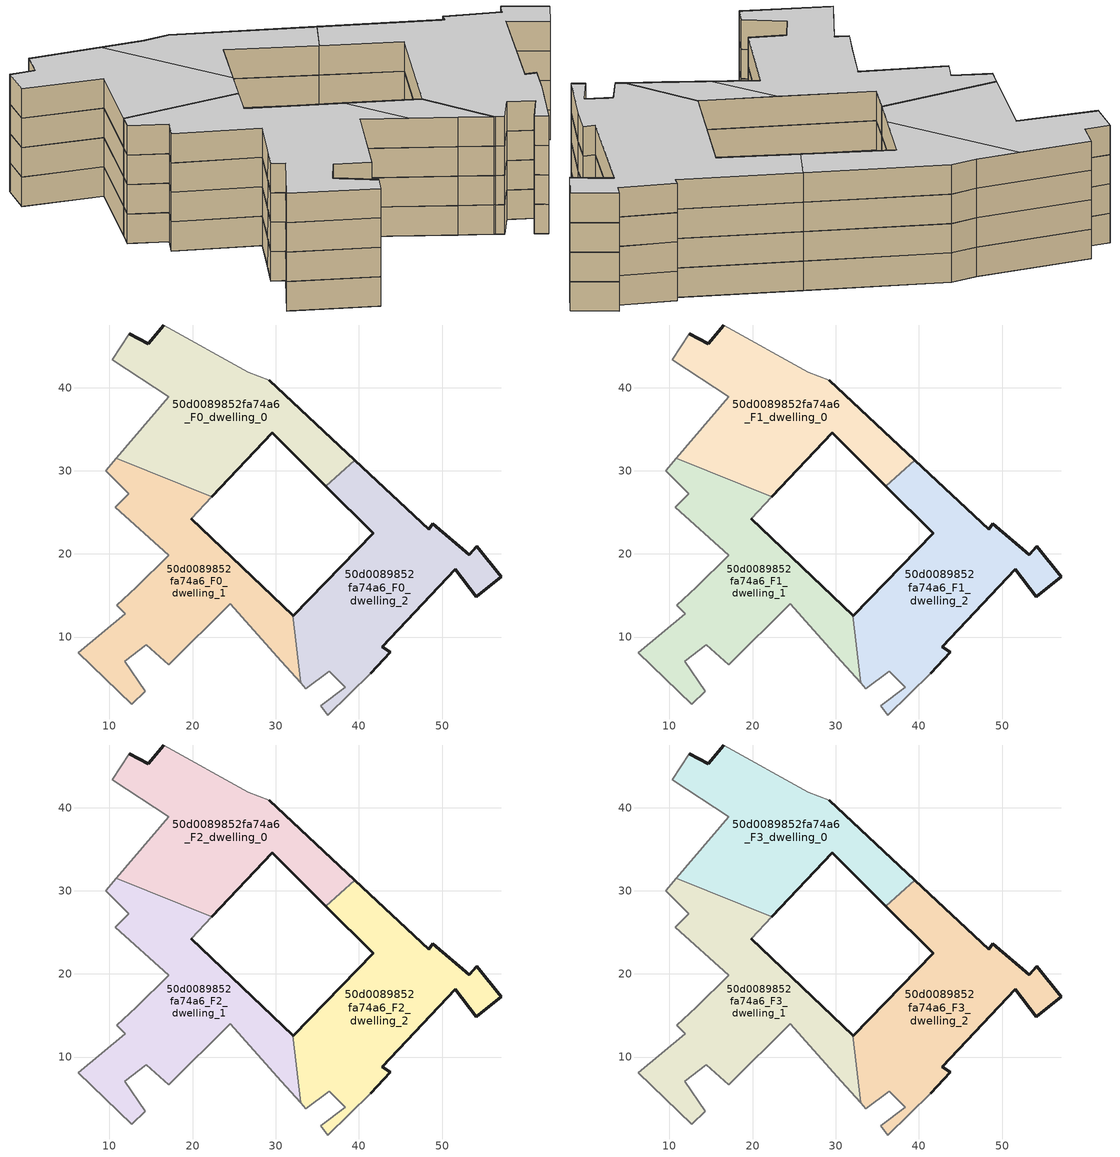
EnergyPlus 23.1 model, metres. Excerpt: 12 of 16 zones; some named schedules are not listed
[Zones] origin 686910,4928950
50d0089852fa74a6_F0_dwelling_0
 floor ground (EU_floor_Construction): 36.03,28.17 39.5,31.26 29.23,40.89 26.72,41.82 16.53,47.53 14.69,45.28 12.41,46.5 10.34,43.38 17.11,38.91 10.83,31.5 22.33,26.89 29.58,34.58 z0
 wall outside (EU_wall_Construction): 12.41,46.5 14.69,45.28 16.53,47.53 / 29.23,40.89 39.5,31.26 / 36.03,28.17 29.58,34.58 22.33,26.89 z0:3
 wall adiabatic (EU_wall_Construction): 16.53,47.53 26.72,41.82 29.23,40.89 / 10.83,31.5 17.11,38.91 10.34,43.38 12.41,46.5 z0:3
 wall to 50d0089852fa74a6_F0_dwelling_1 (EU_wall_Construction): 22.33,26.89 10.83,31.5 z0:3
 wall to 50d0089852fa74a6_F0_dwelling_2 (EU_wall_Construction): 39.5,31.26 36.03,28.17 z0:3
50d0089852fa74a6_F0_dwelling_1
 floor ground (EU_floor_Construction): 32.99,4.49 32.05,12.62 19.81,24.21 22.33,26.89 10.83,31.5 9.58,30.02 12.35,27.21 10.7,25.64 17.12,19.84 13.25,16.02 10.91,13.82 11.9,12.78 6.26,8.1 12.7,1.95 14.31,3.48 11.87,7.09 14.45,9.09 17.16,6.65 24.55,14.01 30.67,7.1 z0
 wall outside (EU_wall_Construction): 19.81,24.21 32.05,12.62 z0:3
 wall adiabatic (EU_wall_Construction): 22.33,26.89 19.81,24.21 / 32.99,4.49 30.67,7.1 24.55,14.01 17.16,6.65 14.45,9.09 11.87,7.09 14.31,3.48 12.7,1.95 6.26,8.1 11.9,12.78 10.91,13.82 13.25,16.02 17.12,19.84 10.7,25.64 12.35,27.21 9.58,30.02 10.83,31.5 z0:3
 wall to 50d0089852fa74a6_F0_dwelling_2 (EU_wall_Construction): 32.05,12.62 32.99,4.49 z0:3
50d0089852fa74a6_F0_dwelling_2
 floor ground (EU_floor_Construction): 54.13,14.85 57.11,17.28 54.2,20.91 53.25,19.92 48.87,23.6 48.38,22.95 39.5,31.26 36.03,28.17 41.75,22.48 32.1,12.57 32.05,12.62 32.99,4.49 33.6,3.81 36.46,5.9 38.37,3.94 35.44,1.74 36.24,0.63 41.42,5.66 43.78,8.18 42.81,8.84 51.59,18.17 z0
 wall outside (EU_wall_Construction): 32.05,12.62 32.1,12.57 41.75,22.48 36.03,28.17 / 39.5,31.26 48.38,22.95 48.87,23.6 53.25,19.92 54.2,20.91 57.11,17.28 54.13,14.85 51.59,18.17 42.81,8.84 43.78,8.18 41.42,5.66 z0:3
 wall adiabatic (EU_wall_Construction): 41.42,5.66 36.24,0.63 35.44,1.74 38.37,3.94 36.46,5.9 33.6,3.81 32.99,4.49 z0:3
50d0089852fa74a6_F1_dwelling_0
 floor to 50d0089852fa74a6_F0_dwelling_0 (EU_floor_Construction): 36.03,28.17 39.5,31.26 29.23,40.89 26.72,41.82 16.53,47.53 14.69,45.28 12.41,46.5 10.34,43.38 17.11,38.91 10.83,31.5 22.33,26.89 29.58,34.58 z3
 wall outside (EU_wall_Construction): 12.41,46.5 14.69,45.28 16.53,47.53 / 29.23,40.89 39.5,31.26 / 36.03,28.17 29.58,34.58 22.33,26.89 z3:6
 wall adiabatic (EU_wall_Construction): 16.53,47.53 26.72,41.82 29.23,40.89 / 10.83,31.5 17.11,38.91 10.34,43.38 12.41,46.5 z3:6
 wall to 50d0089852fa74a6_F1_dwelling_1 (EU_wall_Construction): 22.33,26.89 10.83,31.5 z3:6
 wall to 50d0089852fa74a6_F1_dwelling_2 (EU_wall_Construction): 39.5,31.26 36.03,28.17 z3:6
50d0089852fa74a6_F1_dwelling_1
 floor to 50d0089852fa74a6_F0_dwelling_1 (EU_floor_Construction): 32.99,4.49 32.05,12.62 19.81,24.21 22.33,26.89 10.83,31.5 9.58,30.02 12.35,27.21 10.7,25.64 17.12,19.84 13.25,16.02 10.91,13.82 11.9,12.78 6.26,8.1 12.7,1.95 14.31,3.48 11.87,7.09 14.45,9.09 17.16,6.65 24.55,14.01 30.67,7.1 z3
 wall outside (EU_wall_Construction): 19.81,24.21 32.05,12.62 z3:6
 wall adiabatic (EU_wall_Construction): 22.33,26.89 19.81,24.21 / 32.99,4.49 30.67,7.1 24.55,14.01 17.16,6.65 14.45,9.09 11.87,7.09 14.31,3.48 12.7,1.95 6.26,8.1 11.9,12.78 10.91,13.82 13.25,16.02 17.12,19.84 10.7,25.64 12.35,27.21 9.58,30.02 10.83,31.5 z3:6
 wall to 50d0089852fa74a6_F1_dwelling_2 (EU_wall_Construction): 32.05,12.62 32.99,4.49 z3:6
50d0089852fa74a6_F1_dwelling_2
 floor to 50d0089852fa74a6_F0_dwelling_2 (EU_floor_Construction): 54.13,14.85 57.11,17.28 54.2,20.91 53.25,19.92 48.87,23.6 48.38,22.95 39.5,31.26 36.03,28.17 41.75,22.48 32.1,12.57 32.05,12.62 32.99,4.49 33.6,3.81 36.46,5.9 38.37,3.94 35.44,1.74 36.24,0.63 41.42,5.66 43.78,8.18 42.81,8.84 51.59,18.17 z3
 wall outside (EU_wall_Construction): 32.05,12.62 32.1,12.57 41.75,22.48 36.03,28.17 / 39.5,31.26 48.38,22.95 48.87,23.6 53.25,19.92 54.2,20.91 57.11,17.28 54.13,14.85 51.59,18.17 42.81,8.84 43.78,8.18 41.42,5.66 z3:6
 wall adiabatic (EU_wall_Construction): 41.42,5.66 36.24,0.63 35.44,1.74 38.37,3.94 36.46,5.9 33.6,3.81 32.99,4.49 z3:6
50d0089852fa74a6_F2_dwelling_0
 floor to 50d0089852fa74a6_F1_dwelling_0 (EU_floor_Construction): 36.03,28.17 39.5,31.26 29.23,40.89 26.72,41.82 16.53,47.53 14.69,45.28 12.41,46.5 10.34,43.38 17.11,38.91 10.83,31.5 22.33,26.89 29.58,34.58 z6
 wall outside (EU_wall_Construction): 12.41,46.5 14.69,45.28 16.53,47.53 / 29.23,40.89 39.5,31.26 / 36.03,28.17 29.58,34.58 22.33,26.89 z6:9
 wall adiabatic (EU_wall_Construction): 16.53,47.53 26.72,41.82 29.23,40.89 / 10.83,31.5 17.11,38.91 10.34,43.38 12.41,46.5 z6:9
 wall to 50d0089852fa74a6_F2_dwelling_1 (EU_wall_Construction): 22.33,26.89 10.83,31.5 z6:9
 wall to 50d0089852fa74a6_F2_dwelling_2 (EU_wall_Construction): 39.5,31.26 36.03,28.17 z6:9
50d0089852fa74a6_F2_dwelling_1
 floor to 50d0089852fa74a6_F1_dwelling_1 (EU_floor_Construction): 32.99,4.49 32.05,12.62 19.81,24.21 22.33,26.89 10.83,31.5 9.58,30.02 12.35,27.21 10.7,25.64 17.12,19.84 13.25,16.02 10.91,13.82 11.9,12.78 6.26,8.1 12.7,1.95 14.31,3.48 11.87,7.09 14.45,9.09 17.16,6.65 24.55,14.01 30.67,7.1 z6
 wall outside (EU_wall_Construction): 19.81,24.21 32.05,12.62 z6:9
 wall adiabatic (EU_wall_Construction): 22.33,26.89 19.81,24.21 / 32.99,4.49 30.67,7.1 24.55,14.01 17.16,6.65 14.45,9.09 11.87,7.09 14.31,3.48 12.7,1.95 6.26,8.1 11.9,12.78 10.91,13.82 13.25,16.02 17.12,19.84 10.7,25.64 12.35,27.21 9.58,30.02 10.83,31.5 z6:9
 wall to 50d0089852fa74a6_F2_dwelling_2 (EU_wall_Construction): 32.05,12.62 32.99,4.49 z6:9
50d0089852fa74a6_F2_dwelling_2
 floor to 50d0089852fa74a6_F1_dwelling_2 (EU_floor_Construction): 54.13,14.85 57.11,17.28 54.2,20.91 53.25,19.92 48.87,23.6 48.38,22.95 39.5,31.26 36.03,28.17 41.75,22.48 32.1,12.57 32.05,12.62 32.99,4.49 33.6,3.81 36.46,5.9 38.37,3.94 35.44,1.74 36.24,0.63 41.42,5.66 43.78,8.18 42.81,8.84 51.59,18.17 z6
 wall outside (EU_wall_Construction): 32.05,12.62 32.1,12.57 41.75,22.48 36.03,28.17 / 39.5,31.26 48.38,22.95 48.87,23.6 53.25,19.92 54.2,20.91 57.11,17.28 54.13,14.85 51.59,18.17 42.81,8.84 43.78,8.18 41.42,5.66 z6:9
 wall adiabatic (EU_wall_Construction): 41.42,5.66 36.24,0.63 35.44,1.74 38.37,3.94 36.46,5.9 33.6,3.81 32.99,4.49 z6:9
50d0089852fa74a6_F3_dwelling_0
 floor to 50d0089852fa74a6_F2_dwelling_0 (EU_floor_Construction): 36.03,28.17 39.5,31.26 29.23,40.89 26.72,41.82 16.53,47.53 14.69,45.28 12.41,46.5 10.34,43.38 17.11,38.91 10.83,31.5 22.33,26.89 29.58,34.58 z9
 wall outside (EU_wall_Construction): 12.41,46.5 14.69,45.28 16.53,47.53 / 29.23,40.89 39.5,31.26 / 36.03,28.17 29.58,34.58 22.33,26.89 z9:12
 wall adiabatic (EU_wall_Construction): 16.53,47.53 26.72,41.82 29.23,40.89 / 10.83,31.5 17.11,38.91 10.34,43.38 12.41,46.5 z9:12
 wall to 50d0089852fa74a6_F3_dwelling_1 (EU_wall_Construction): 22.33,26.89 10.83,31.5 z9:12
 wall to 50d0089852fa74a6_F3_dwelling_2 (EU_wall_Construction): 39.5,31.26 36.03,28.17 z9:12
 ceiling to 50d0089852fa74a6_F4_dwelling_0 (EU_floor_Construction): 22.84,44 24.89,29.61 22.33,26.89 10.83,31.5 17.11,38.91 10.34,43.38 12.41,46.5 14.69,45.28 16.53,47.53 z12
 ceiling to 50d0089852fa74a6_F4_dwelling_1 (EU_floor_Construction): 29.23,40.89 39.5,31.26 36.03,28.17 29.58,34.58 24.89,29.61 22.84,44 26.72,41.82 z12
50d0089852fa74a6_F3_dwelling_1
 floor to 50d0089852fa74a6_F2_dwelling_1 (EU_floor_Construction): 32.99,4.49 32.05,12.62 19.81,24.21 22.33,26.89 10.83,31.5 9.58,30.02 12.35,27.21 10.7,25.64 17.12,19.84 13.25,16.02 10.91,13.82 11.9,12.78 6.26,8.1 12.7,1.95 14.31,3.48 11.87,7.09 14.45,9.09 17.16,6.65 24.55,14.01 30.67,7.1 z9
 wall outside (EU_wall_Construction): 19.81,24.21 32.05,12.62 z9:12
 wall adiabatic (EU_wall_Construction): 22.33,26.89 19.81,24.21 / 32.99,4.49 30.67,7.1 24.55,14.01 17.16,6.65 14.45,9.09 11.87,7.09 14.31,3.48 12.7,1.95 6.26,8.1 11.9,12.78 10.91,13.82 13.25,16.02 17.12,19.84 10.7,25.64 12.35,27.21 9.58,30.02 10.83,31.5 z9:12
 wall to 50d0089852fa74a6_F3_dwelling_2 (EU_wall_Construction): 32.05,12.62 32.99,4.49 z9:12
 ceiling to 50d0089852fa74a6_F4_dwelling_0 (EU_floor_Construction): 22.33,26.89 19.81,24.21 26.58,17.8 27.61,10.55 24.55,14.01 17.16,6.65 14.45,9.09 11.87,7.09 14.31,3.48 12.7,1.95 6.26,8.1 11.9,12.78 10.91,13.82 13.25,16.02 17.12,19.84 10.7,25.64 12.35,27.21 9.58,30.02 10.83,31.5 z12
 ceiling to 50d0089852fa74a6_F4_dwelling_1 (EU_floor_Construction): 32.05,12.62 32.99,4.49 30.67,7.1 27.61,10.55 26.58,17.8 z12
50d0089852fa74a6_F3_dwelling_2
 floor to 50d0089852fa74a6_F2_dwelling_2 (EU_floor_Construction): 54.13,14.85 57.11,17.28 54.2,20.91 53.25,19.92 48.87,23.6 48.38,22.95 39.5,31.26 36.03,28.17 41.75,22.48 32.1,12.57 32.05,12.62 32.99,4.49 33.6,3.81 36.46,5.9 38.37,3.94 35.44,1.74 36.24,0.63 41.42,5.66 43.78,8.18 42.81,8.84 51.59,18.17 z9
 wall outside (EU_wall_Construction): 32.05,12.62 32.1,12.57 41.75,22.48 36.03,28.17 / 39.5,31.26 48.38,22.95 48.87,23.6 53.25,19.92 54.2,20.91 57.11,17.28 54.13,14.85 51.59,18.17 42.81,8.84 43.78,8.18 41.42,5.66 z9:12
 wall adiabatic (EU_wall_Construction): 41.42,5.66 36.24,0.63 35.44,1.74 38.37,3.94 36.46,5.9 33.6,3.81 32.99,4.49 z9:12
 ceiling to 50d0089852fa74a6_F4_dwelling_1 (EU_floor_Construction): 54.2,20.91 57.11,17.28 54.13,14.85 51.59,18.17 42.81,8.84 43.78,8.18 41.42,5.66 36.24,0.63 35.44,1.74 38.37,3.94 36.46,5.9 33.6,3.81 32.99,4.49 32.05,12.62 32.1,12.57 41.75,22.48 36.03,28.17 39.5,31.26 48.38,22.95 48.87,23.6 53.25,19.92 z12
[Building]
EU S2 Campaign: North Axis=0; Terrain=City; Solar Distribution=FullExterior
[Site:Location]
Bologna: Latitude=44.5; Longitude=11.25; Time Zone=1; Elevation=37
[SizingPeriod:WeatherFileDays]
AnnualSizingPeriod: Begin Month=1; Begin Day of Month=1; End Month=12; End Day of Month=31; Day of Week for Start Day=Monday; Use Weather File Daylight Saving Period=No; Use Weather File Rain and Snow Indicators=No
[MATERIAL]
EU_InternalMass_Material: Roughness=MediumRough; Thickness=0.1; Conductivity=1; Density=1800; Specific Heat=900; Thermal Absorptance=0.9; Solar Absorptance=0.7; Visible Absorptance=0.7
[MATERIAL:NOMASS] Roughness=MediumRough; Thermal Absorptance=0.9; Solar Absorptance=0.7; Visible Absorptance=0.7
Name | Thermal Resistance
EU_wall_NoMass | 0.905828
EU_floor_NoMass | 0.67114
[CONSTRUCTION]
EU_wall_Construction: EU_wall_NoMass
EU_floor_Construction: EU_floor_NoMass
EU_InternalMass_Construction: EU_InternalMass_Material
[ZONE] Type=1; Multiplier=1; Ceiling Height=autocalculate; Floor Area=autocalculate; Part of Total Floor Area=Yes
Name | Volume
50d0089852fa74a6_F0_dwelling_0 | 873.442
50d0089852fa74a6_F1_dwelling_0; 50d0089852fa74a6_F2_dwelling_0; 50d0089852fa74a6_F3_dwelling_0 | 873.443
50d0089852fa74a6_F0_dwelling_1; 50d0089852fa74a6_F1_dwelling_1; 50d0089852fa74a6_F2_dwelling_1; 50d0089852fa74a6_F3_dwelling_1 | 873.455
50d0089852fa74a6_F0_dwelling_2 | 873.471
50d0089852fa74a6_F1_dwelling_2; 50d0089852fa74a6_F2_dwelling_2; 50d0089852fa74a6_F3_dwelling_2 | 873.438
[INTERNALMASS] Construction=EU_InternalMass_Construction
Name | Zone or ZoneList | Surface Area
50d0089852fa74a6_F0_dwelling_0_EU_InternalMass | 50d0089852fa74a6_F0_dwelling_0 | 291.148
50d0089852fa74a6_F0_dwelling_1_EU_InternalMass | 50d0089852fa74a6_F0_dwelling_1 | 291.152
50d0089852fa74a6_F0_dwelling_2_EU_InternalMass | 50d0089852fa74a6_F0_dwelling_2 | 291.155
50d0089852fa74a6_F1_dwelling_0_EU_InternalMass | 50d0089852fa74a6_F1_dwelling_0 | 291.148
50d0089852fa74a6_F1_dwelling_1_EU_InternalMass | 50d0089852fa74a6_F1_dwelling_1 | 291.152
50d0089852fa74a6_F1_dwelling_2_EU_InternalMass | 50d0089852fa74a6_F1_dwelling_2 | 291.155
50d0089852fa74a6_F2_dwelling_0_EU_InternalMass | 50d0089852fa74a6_F2_dwelling_0 | 291.148
50d0089852fa74a6_F2_dwelling_1_EU_InternalMass | 50d0089852fa74a6_F2_dwelling_1 | 291.152
50d0089852fa74a6_F2_dwelling_2_EU_InternalMass | 50d0089852fa74a6_F2_dwelling_2 | 291.155
50d0089852fa74a6_F3_dwelling_0_EU_InternalMass | 50d0089852fa74a6_F3_dwelling_0 | 291.148
50d0089852fa74a6_F3_dwelling_1_EU_InternalMass | 50d0089852fa74a6_F3_dwelling_1 | 291.152
50d0089852fa74a6_F3_dwelling_2_EU_InternalMass | 50d0089852fa74a6_F3_dwelling_2 | 291.155
[OTHEREQUIPMENT] Fuel Type=Electricity; Design Level Calculation Method=Watts/Area; Power per Zone Floor Area=1; Fraction Latent=0; Fraction Radiant=0; Fraction Lost=0; Carbon Dioxide Generation Rate=0; EndUse Subcategory=EU_Step8_InternalGains
Name | Zone or ZoneList or Space or SpaceList | Schedule
EU_Step8_InternalGain_50d0089852fa74a6_F0_dwelling_0_f000 | 50d0089852fa74a6_F0_dwelling_0 | EU_Step8_GainSchedule_50d0089852fa74a6_F0_dwelling_0_f000
EU_Step8_InternalGain_50d0089852fa74a6_F0_dwelling_1_f000 | 50d0089852fa74a6_F0_dwelling_1 | EU_Step8_GainSchedule_50d0089852fa74a6_F0_dwelling_1_f000
EU_Step8_InternalGain_50d0089852fa74a6_F0_dwelling_2_f000 | 50d0089852fa74a6_F0_dwelling_2 | EU_Step8_GainSchedule_50d0089852fa74a6_F0_dwelling_2_f000
EU_Step8_InternalGain_50d0089852fa74a6_F1_dwelling_0_f000 | 50d0089852fa74a6_F1_dwelling_0 | EU_Step8_GainSchedule_50d0089852fa74a6_F1_dwelling_0_f000
EU_Step8_InternalGain_50d0089852fa74a6_F1_dwelling_1_f000 | 50d0089852fa74a6_F1_dwelling_1 | EU_Step8_GainSchedule_50d0089852fa74a6_F1_dwelling_1_f000
EU_Step8_InternalGain_50d0089852fa74a6_F1_dwelling_2_f000 | 50d0089852fa74a6_F1_dwelling_2 | EU_Step8_GainSchedule_50d0089852fa74a6_F1_dwelling_2_f000
EU_Step8_InternalGain_50d0089852fa74a6_F2_dwelling_0_f000 | 50d0089852fa74a6_F2_dwelling_0 | EU_Step8_GainSchedule_50d0089852fa74a6_F2_dwelling_0_f000
EU_Step8_InternalGain_50d0089852fa74a6_F2_dwelling_1_f000 | 50d0089852fa74a6_F2_dwelling_1 | EU_Step8_GainSchedule_50d0089852fa74a6_F2_dwelling_1_f000
EU_Step8_InternalGain_50d0089852fa74a6_F2_dwelling_2_f000 | 50d0089852fa74a6_F2_dwelling_2 | EU_Step8_GainSchedule_50d0089852fa74a6_F2_dwelling_2_f000
EU_Step8_InternalGain_50d0089852fa74a6_F3_dwelling_0_f000 | 50d0089852fa74a6_F3_dwelling_0 | EU_Step8_GainSchedule_50d0089852fa74a6_F3_dwelling_0_f000
EU_Step8_InternalGain_50d0089852fa74a6_F3_dwelling_1_f000 | 50d0089852fa74a6_F3_dwelling_1 | EU_Step8_GainSchedule_50d0089852fa74a6_F3_dwelling_1_f000
EU_Step8_InternalGain_50d0089852fa74a6_F3_dwelling_2_f000 | 50d0089852fa74a6_F3_dwelling_2 | EU_Step8_GainSchedule_50d0089852fa74a6_F3_dwelling_2_f000
[ZONEVENTILATION:DESIGNFLOWRATE] Schedule=EU_AlwaysOn; Design Flow Rate Calculation Method=AirChanges/Hour; Air Changes per Hour=0.73129; Ventilation Type=Natural; Fan Pressure Rise=0; Fan Total Efficiency=1; Constant Term Coefficient=1; Temperature Term Coefficient=0; Velocity Term Coefficient=0; Velocity Squared Term Coefficient=0; Minimum Indoor Temperature=-100; Maximum Indoor Temperature=100; Delta Temperature=-100; Minimum Outdoor Temperature=-100; Maximum Outdoor Temperature=100; Maximum Wind Speed=40
Name | Zone or ZoneList or Space or SpaceList
EU_ConstantAir_50d0089852fa74a6_F0_dwelling_0 | 50d0089852fa74a6_F0_dwelling_0
EU_ConstantAir_50d0089852fa74a6_F0_dwelling_1 | 50d0089852fa74a6_F0_dwelling_1
EU_ConstantAir_50d0089852fa74a6_F0_dwelling_2 | 50d0089852fa74a6_F0_dwelling_2
EU_ConstantAir_50d0089852fa74a6_F1_dwelling_0 | 50d0089852fa74a6_F1_dwelling_0
EU_ConstantAir_50d0089852fa74a6_F1_dwelling_1 | 50d0089852fa74a6_F1_dwelling_1
EU_ConstantAir_50d0089852fa74a6_F1_dwelling_2 | 50d0089852fa74a6_F1_dwelling_2
EU_ConstantAir_50d0089852fa74a6_F2_dwelling_0 | 50d0089852fa74a6_F2_dwelling_0
EU_ConstantAir_50d0089852fa74a6_F2_dwelling_1 | 50d0089852fa74a6_F2_dwelling_1
EU_ConstantAir_50d0089852fa74a6_F2_dwelling_2 | 50d0089852fa74a6_F2_dwelling_2
EU_ConstantAir_50d0089852fa74a6_F3_dwelling_0 | 50d0089852fa74a6_F3_dwelling_0
EU_ConstantAir_50d0089852fa74a6_F3_dwelling_1 | 50d0089852fa74a6_F3_dwelling_1
EU_ConstantAir_50d0089852fa74a6_F3_dwelling_2 | 50d0089852fa74a6_F3_dwelling_2
[HVACTEMPLATE:THERMOSTAT] Constant Heating Setpoint=20; Constant Cooling Setpoint=50
EU_HeatOnly_50d0089852fa74a6_F0_dwelling_0; EU_HeatOnly_50d0089852fa74a6_F0_dwelling_1; EU_HeatOnly_50d0089852fa74a6_F0_dwelling_2; EU_HeatOnly_50d0089852fa74a6_F1_dwelling_0; EU_HeatOnly_50d0089852fa74a6_F1_dwelling_1; EU_HeatOnly_50d0089852fa74a6_F1_dwelling_2; EU_HeatOnly_50d0089852fa74a6_F2_dwelling_0; EU_HeatOnly_50d0089852fa74a6_F2_dwelling_1; EU_HeatOnly_50d0089852fa74a6_F2_dwelling_2; EU_HeatOnly_50d0089852fa74a6_F3_dwelling_0; EU_HeatOnly_50d0089852fa74a6_F3_dwelling_1; EU_HeatOnly_50d0089852fa74a6_F3_dwelling_2; EU_HeatOnly_50d0089852fa74a6_F4_dwelling_0; EU_HeatOnly_50d0089852fa74a6_F4_dwelling_1; EU_HeatOnly_50d0089852fa74a6_F5_dwelling_0; EU_HeatOnly_50d0089852fa74a6_F5_dwelling_1
[HVACTEMPLATE:ZONE:IDEALLOADSAIRSYSTEM] System Availability Schedule=EU_AlwaysOn; Maximum Heating Supply Air Temperature=50; Minimum Cooling Supply Air Temperature=13; Maximum Heating Supply Air Humidity Ratio=0.0156; Minimum Cooling Supply Air Humidity Ratio=0.0077; Heating Limit=NoLimit; Cooling Limit=NoLimit; Heating Availability Schedule=EU_AlwaysOn; Cooling Availability Schedule=EU_CoolingOff; Dehumidification Control Type=ConstantSensibleHeatRatio; Cooling Sensible Heat Ratio=0.7; Dehumidification Setpoint=60; Humidification Control Type=None; Humidification Setpoint=30; Outdoor Air Method=None; Outdoor Air Flow Rate per Person=0.00944; Outdoor Air Flow Rate per Zone Floor Area=0; Outdoor Air Flow Rate per Zone=0; Demand Controlled Ventilation Type=None; Outdoor Air Economizer Type=NoEconomizer; Heat Recovery Type=None; Sensible Heat Recovery Effectiveness=0.7; Latent Heat Recovery Effectiveness=0.65
Name | Template Thermostat
50d0089852fa74a6_F0_dwelling_0 | EU_HeatOnly_50d0089852fa74a6_F0_dwelling_0
50d0089852fa74a6_F0_dwelling_1 | EU_HeatOnly_50d0089852fa74a6_F0_dwelling_1
50d0089852fa74a6_F0_dwelling_2 | EU_HeatOnly_50d0089852fa74a6_F0_dwelling_2
50d0089852fa74a6_F1_dwelling_0 | EU_HeatOnly_50d0089852fa74a6_F1_dwelling_0
50d0089852fa74a6_F1_dwelling_1 | EU_HeatOnly_50d0089852fa74a6_F1_dwelling_1
50d0089852fa74a6_F1_dwelling_2 | EU_HeatOnly_50d0089852fa74a6_F1_dwelling_2
50d0089852fa74a6_F2_dwelling_0 | EU_HeatOnly_50d0089852fa74a6_F2_dwelling_0
50d0089852fa74a6_F2_dwelling_1 | EU_HeatOnly_50d0089852fa74a6_F2_dwelling_1
